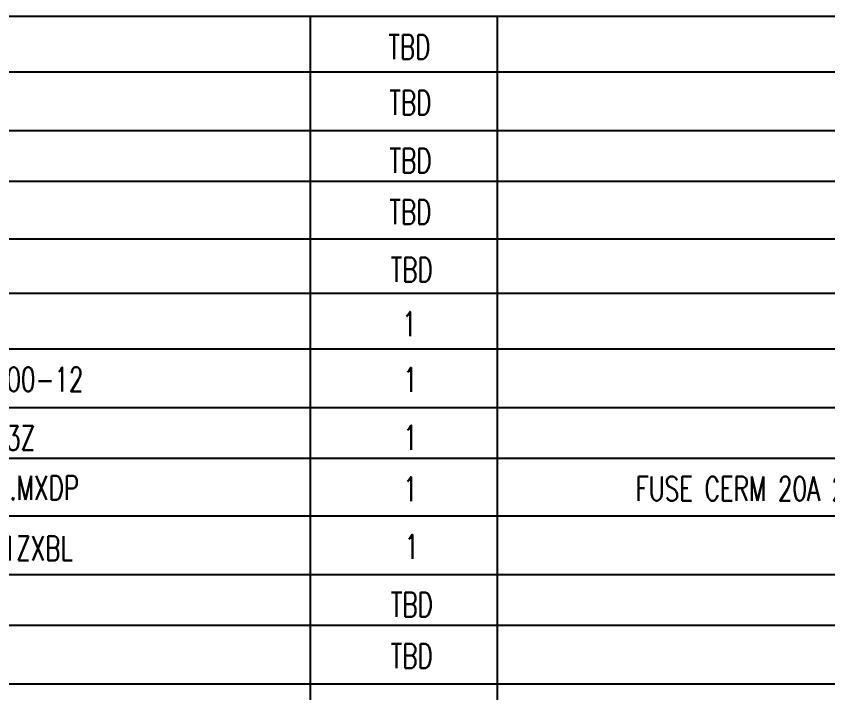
# Model space of a CAD drawing. Extents: x 0 to 22, y 0 to 17.
# Drawn here: x 13.976 to 17, y 2.654 to 5.175 of the extents above; entities that cross this region are included whole.
import ezdxf
from ezdxf.enums import TextEntityAlignment as Align

# ---------------------------------------------------------------- set-up
doc = ezdxf.new("R2010")
doc.units = 0
doc.header["$LTSCALE"] = 1.21
doc.header["$MEASUREMENT"] = 0
doc.styles.add('STNARROW', font='ROMANS', dxfattribs={"width": 0.7})

msp = doc.modelspace()

# ---------------------------------------------------------------- linework, layer by layer
for p, q in [((11.2559, 5.1747), (21.4911, 5.1747)), ((15.0729, 2.0748), (15.0729, 5.1747)), ((15.7699, 2.0748), (15.7699, 5.1747)), ((11.2559, 4.9671), (21.4951, 4.9671)), ((11.2559, 4.7493), (21.4951, 4.7493)), ((11.2559, 4.5599), (21.4951, 4.5599)), ((11.2559, 4.3449), (21.5, 4.3449)), ((11.2559, 4.1427), (21.4911, 4.1427)), ((11.2559, 3.9351), (21.4951, 3.9351)), ((11.2559, 3.7173), (21.4951, 3.7173)), ((11.2559, 3.5279), (21.4951, 3.5279)), ((11.2559, 3.3129), (21.5, 3.3129)), ((11.2559, 3.0951), (21.5, 3.0951)), ((11.2559, 2.9057), (21.5, 2.9057)), ((11.2559, 2.6879), (21.5, 2.6879))]:
    msp.add_line(p, q)

# ---------------------------------------------------------------- texts
at = {"style": 'STNARROW', "width": 0.7}
for s, height, p in [('TBD', 0.09017, (15.441, 5.0152, -0.0289)), ('TBD', 0.09017, (15.445, 4.8076, -0.0289)), ('TBD', 0.09017, (15.4454, 4.5917, -0.0289)), ('TBD', 0.09017, (15.445, 4.4004, -0.0289)), ('TBD', 0.09017, (15.4499, 4.1854, -0.0289)), ('1', 0.0902, (15.441, 3.9832, -0.0289)), ('0659C4000-12', 0.090167, (13.8924, 3.7767, -0.0289)), ('1', 0.0902, (15.445, 3.7756, -0.0289)), ('05200003Z ', 0.09017, (13.8253, 3.5579, -0.0289)), ('1', 0.0902, (15.4454, 3.5597, -0.0289)), ('0326020.MXDP ', 0.090167, (13.913, 3.3727, -0.0289)), ('1', 0.0902, (15.445, 3.3684, -0.0289)), ('   03540921ZXBL ', 0.090167, (13.8164, 3.1469, -0.0289)), ('1', 0.0902, (15.4499, 3.1534, -0.0289)), ('TBD', 0.09017, (15.4503, 2.9375, -0.0289)), ('TBD', 0.09017, (15.4499, 2.7462, -0.0289))]:
    msp.add_text(s, height=height, dxfattribs=at).set_placement(p, align=Align.CENTER)
at = {"color": 1, "style": 'STNARROW', "width": 0.7}
msp.add_text('FUSE CERM 20A 250VAC 60VDC 3AB  (1/4" x 1-1/4") [ORDER 25A VERSION TOO]', height=0.090167, dxfattribs=at).set_placement((18.0871, 3.3693, -0.0289), align=Align.CENTER)

doc.saveas('drawing.dxf')
